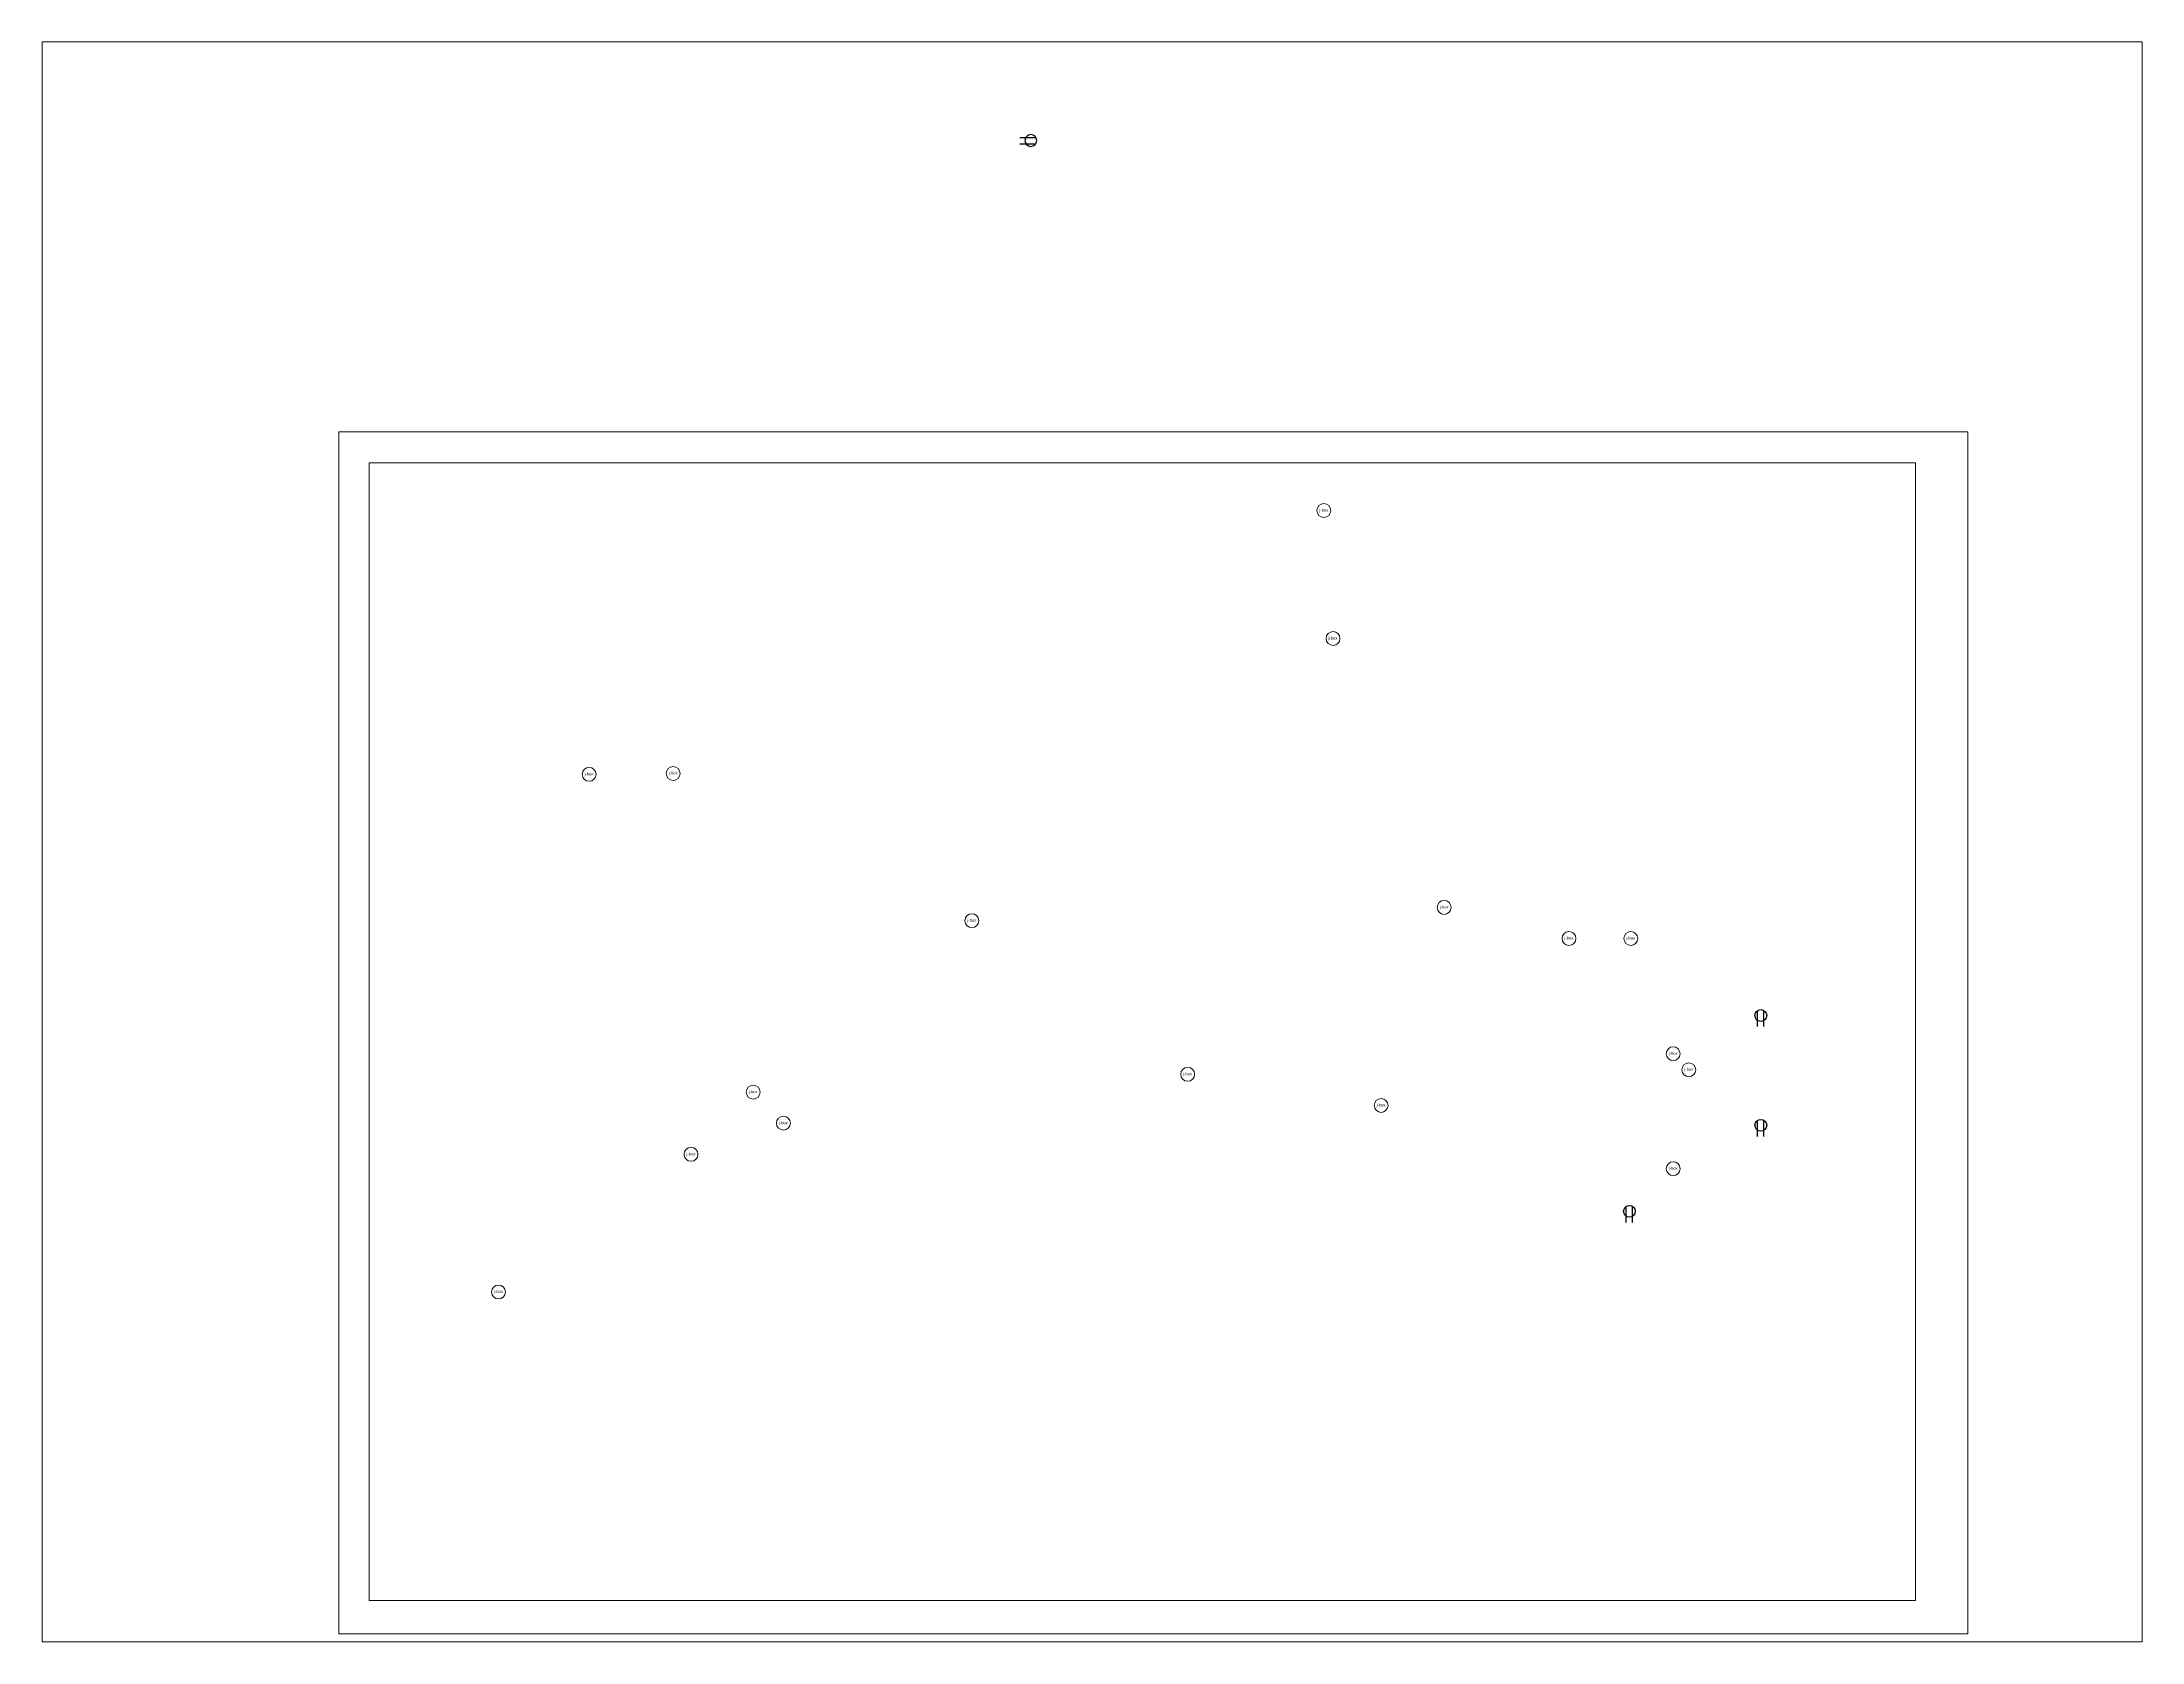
# Paper-space layout 'Layout1' of a CAD drawing. Header units: inches. Extents: x 1.05 to 9.45, y 0.8 to 7.2.
# The model-space entities are those that its viewports show. They can reach past a viewport. Long polylines and large blocks are cut down to what shows.
import ezdxf
from ezdxf.enums import TextEntityAlignment as Align

# ---------------------------------------------------------------- set-up
doc = ezdxf.new("R2010")
doc.units = ezdxf.units.IN
doc.header["$MEASUREMENT"] = 0
doc.layers.get('0').update_dxf_attribs({"color": 1, "lineweight": 9})
doc.layers.add('A301-Floorplan-attic', color=7, linetype='Continuous', lineweight=9)
doc.layers.add('E201-Electrical-2nd-floor', color=7, linetype='Continuous', lineweight=9)
doc.layers.get('E201-Electrical-2nd-floor').off()
doc.styles.add('Reg', font='Arial.ttf', dxfattribs={"height": 3})

# ---------------------------------------------------------------- blocks, each defined once
blk = doc.blocks.new('cgri')
at = {"layer": ''}
for p, q in [((291.65, 54.83), (291.65, 59.21)), ((293.38, 54.83), (293.38, 59.22))]:
    blk.add_line(p, q, dxfattribs=at)
blk.add_circle((292.52, 57.86), 1.61, dxfattribs=at)
blk = doc.blocks.new('*U11')
at = {"layer": 'E201-Electrical-2nd-floor'}
blk.add_blockref('cgri', (0, 0), dxfattribs=at)
at = {"style": 'Reg'}
blk.add_attdef('ID', text='', height=3, dxfattribs=at).set_placement((292.6, 61.43), align=Align.MIDDLE_CENTER)
blk = doc.blocks.new('E301-Electrical-jboxes')
at = {"lineweight": 30}
blk.add_line((9.08, -8.3), (9.08, -8.3), dxfattribs=at)
at = {"layer": 'A301-Floorplan-attic'}
for p, q in [((0, 0), (328.58, 0)), ((0, -445.28), (0, 0)), ((328.58, 0), (328.58, -445.28)), ((320.08, -8.3), (9.08, -8.3)), ((9.08, -8.3), (9.08, -431)), ((320.08, -431), (320.08, -8.3)), ((320.08, -431), (9.08, -431)), ((328.58, -445.28), (0, -445.28))]:
    blk.add_line(p, q, dxfattribs=at)
for centre in [(93.45, -43.68), (234.95, -68.43), (235.2, -91.43), (131.08, -96.3), (148.08, -113.3), (139.58, -121.55), (194.95, -173.05), (152.95, -232.05), (307.08, -269.3), (272.08, -271.8), (144.45, -284.93), (198.58, -302.18), (190.08, -336.3), (190.08, -353.18), (127.15, -364.8), (154.2, -369.05), (158.58, -364.8)]:
    blk.add_circle(centre, 1.9, dxfattribs=at)
at = {"layer": 'A301-Floorplan-attic', "style": 'Reg'}
for p in [(93.18, -42.45), (234.68, -67.2), (234.93, -90.2), (130.8, -95.07), (147.8, -112.07), (139.3, -120.32), (194.68, -171.82), (152.68, -230.82), (306.8, -268.07), (271.8, -270.57), (144.18, -283.7), (198.3, -300.95), (189.8, -335.07), (189.8, -351.95), (126.88, -363.57), (158.3, -363.57), (153.93, -367.82)]:
    blk.add_text('j-box', height=0.798, rotation=270, dxfattribs=at).set_placement(p)

msp = doc.modelspace()

# ---------------------------------------------------------------- block references
at = {"lineweight": 30, "rotation": 89.99999999999999}
msp.add_blockref('E301-Electrical-jboxes', (85.83, 30.84), dxfattribs=at)
at = {"layer": 'E201-Electrical-2nd-floor', "xscale": -1, "rotation": 270}
msp.add_blockref('*U11', (217.16, 146.53), dxfattribs=at)
at = {"layer": 'E201-Electrical-2nd-floor'}
for p in [(182.04, 142), (182.04, 112), (146.13, 88.48)]:
    msp.add_blockref('*U11', p, dxfattribs=at)

psp = doc.layouts.get("Layout1")

# ---------------------------------------------------------------- viewports
at = {"layer": '0', "lineweight": 30, "view_target_point": (277.3686, 369.7604)}
psp.add_viewport(center=(5.25, 4), size=(8.4, 6.4), view_center_point=(14.3695, -122.464), view_height=437.375114, dxfattribs=at)

doc.saveas('drawing.dxf')
